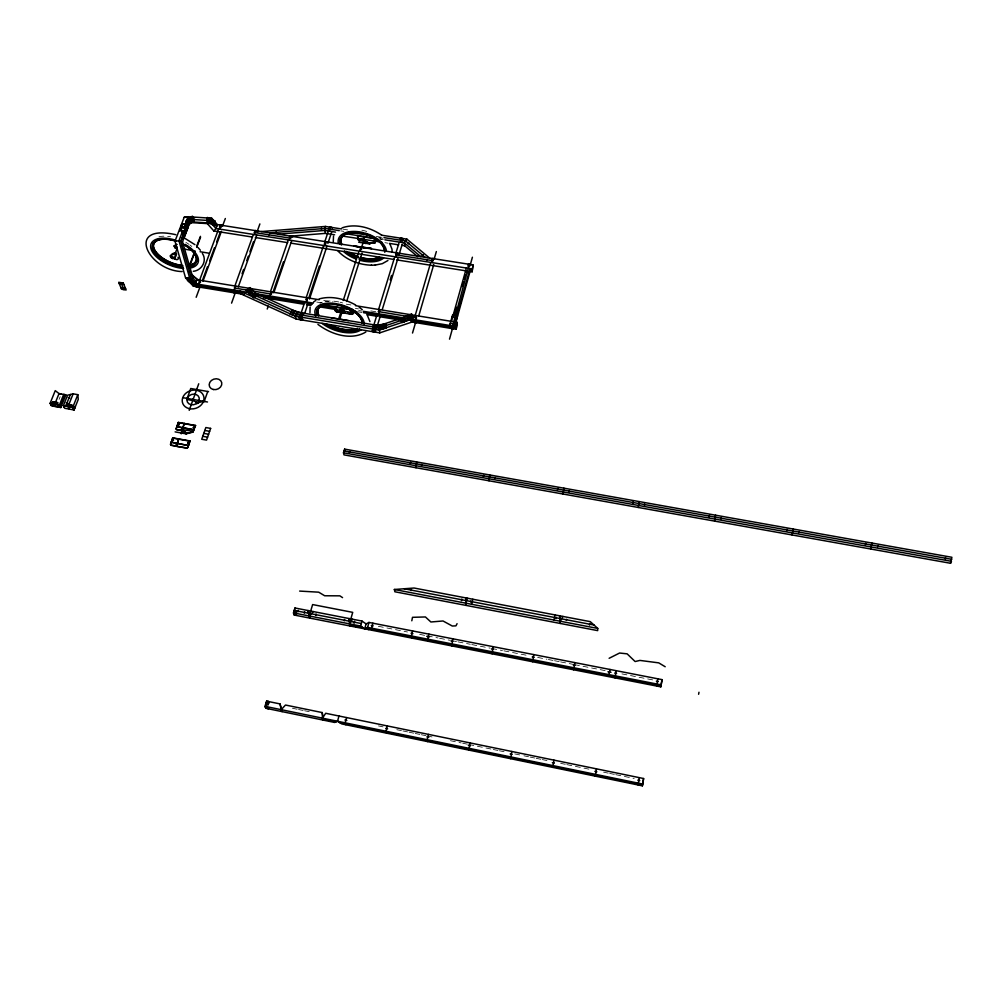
<?xml version="1.0" encoding="UTF-8"?>
<svg xmlns="http://www.w3.org/2000/svg" width="1002" height="1002" viewBox="0 0 1002 1002"><rect width="100%" height="100%" fill="white"/><g stroke="black" fill="none" stroke-linecap="round" stroke-linejoin="round"><path stroke-width="0.75" stroke-dasharray="5 3.75" d="M59.105 399.36L60.183 396.692M342.972 229.17L347.594 229.896M340.793 230.886L343.874 231.362M376.264 236.422L382.438 237.386M379.745 237.775L382.802 238.251M380.284 239.102L383.365 239.591M384.906 242.684L387.949 243.173M323.759 300.487L332.789 301.965M346.354 304.182L350.9 304.934M316.782 302.078L321.417 302.829M355.384 308.391L358.478 308.904M370.828 310.921L377.002 311.935M358.703 310.532L361.747 311.033M357.476 311.697L362.023 312.449M378.343 626.3L407.451 631.986M419.7 634.379L425.837 635.581M427.366 635.882L438.087 637.973M439.615 638.274L450.349 640.366M451.877 640.666L456.474 641.568M458.002 641.869L470.264 644.261M471.792 644.562L490.178 648.156M491.706 648.444L502.44 650.548M503.968 650.849L528.48 655.634M537.673 657.425L546.867 659.228M548.395 659.529L552.991 660.418M554.532 660.719L559.129 661.621M560.657 661.921L572.906 664.313M574.447 664.614L606.623 670.902M621.941 673.895L655.646 680.483M292.446 708.251L297.03 709.191M298.558 709.504L303.13 710.443M304.658 710.756L309.242 711.696M378.468 725.911L383.065 726.863M396.842 729.694L401.439 730.633M402.967 730.946L407.563 731.898M409.092 732.212L413.688 733.151M415.229 733.464L419.813 734.403M421.354 734.729L425.938 735.668M427.478 735.982L432.062 736.921M450.449 740.703L461.158 742.908M462.699 743.221L467.283 744.16M468.823 744.473L491.794 749.195M493.322 749.509L497.919 750.448M499.447 750.761L504.044 751.713M514.765 753.917L522.418 755.483M523.946 755.796L528.542 756.748M530.071 757.061L534.667 758M536.195 758.314L540.792 759.265M542.32 759.579L546.917 760.518M560.694 763.349L565.291 764.288M566.831 764.614L591.33 769.636M603.58 772.154L608.176 773.106M609.704 773.419L614.301 774.358M615.829 774.671L634.203 778.454M319.989 303.23A25.639 13.101 18.6 0 1 322.331 302.203M325.099 301.489A25.639 13.101 18.6 0 1 338.876 301.978M340.129 302.253A25.639 13.101 18.6 0 1 342.621 302.93M361.897 230.197A25.012 13.777 18.1 0 1 367.972 231.838M378.769 237.399A25.012 13.777 18.1 0 1 381.336 239.491M158.967 236.76A25.288 12.75 22.2 0 1 170.616 236.785M185.896 242.396A25.288 12.75 22.2 0 1 189.002 244.35M189.967 245.039A25.288 12.75 22.2 0 1 191.795 246.454"/><path stroke-width="1.5" d="M276.114 232.752L276.114 231.963M335.72 308.629L336.447 308.741M573.683 669.799L574.785 662.598M335.432 310.946L334.693 306.662L335.432 310.946A1.265 0.651 18.2 0 0 336.785 311.847L341.006 312.536L341.018 311.271L342.183 311.622L339.678 319.5M350.625 311.071L351.326 311.284M202.429 401.577C206.537 401.739 201.327 400.424 203.506 401.288L197.256 402.979L198.246 402.704M597.743 628.417L597.668 630.621L394.876 591.769L394.35 589.489L414.064 588.024L590.303 621.653L597.743 628.417L394.35 589.489M193.11 431.624C192.184 430.81 192.284 433.365 195.49 425.449L178.318 422.393L176.289 428.568A1.29 1.077 -20.5 0 0 177.091 429.871L181.287 430.622L182.752 429.232L181.224 433.828M193.135 431.536L192.422 431.549L193.01 431.248M595.263 776.137L596.44 768.847M614.99 677.891L616.142 670.676M638.261 507.463L639.201 501.589M213.013 224.987L213.401 220.277M208.479 222.87L208.879 218.148M465.855 605.371L466.03 597.943L466.343 600.211M950.572 563.287L951.9 557.287L344.6 449.109L343.486 452.791L344.012 454.87L950.572 563.287L950.848 560.581M945.387 559.216L945.562 557.6M638.074 784.954L639.301 777.652M281.462 708.74L280.009 703.905L266.645 701.162L265.067 706.347L265.968 708.301L334.643 722.455L337.511 721.265L341.782 723.92L642.37 785.844L643.61 778.529L325.7 713.286L322.469 718.171L323.208 720.1M643.61 778.529L642.37 785.844M656.623 686.044L657.851 678.817M877.689 546.929L877.852 545.664M871.94 543.046L870.713 549.008M293.486 612.886L294.287 615.065L660.806 686.858L662.034 679.632L368.974 622.43L366.081 623.908L364.69 628.855L360.595 626.025L293.486 612.886L294.976 607.989L361.998 621.065L366.081 623.908M865.452 544.95L865.653 543.36M662.034 679.632L660.806 686.858M370.189 243.736L370.377 242.96C368.786 244.901 369.713 243.098 369.6 243.035M798.782 532.851L798.97 531.611M793.183 529.018L792.056 534.955M786.72 530.91L786.971 529.332M341.432 228.932L325.437 226.439L324.811 230.435L325.45 233.378L334.593 234.806M333.503 236.247L333.253 241.983M714.589 521.103L715.616 515.203M54.171 406.361L54.121 405.271M310.106 307.088L309.956 312.637M175.137 257.376C180.56 249.248 167.91 254.02 171.016 257.714L172.607 258.541L170.403 255.735M721.064 518.986L721.277 517.758M709.166 517.07L709.454 515.504M182.276 429.645L192.685 431.186M698.607 694.273L698.983 692.244M411.809 620.789L412.498 617.32L425.424 616.956L430.885 621.991L443.009 620.977L452.315 626.037L455.96 625.849L457.075 623.67M644.499 505.334L644.737 504.106M57.715 404.683C58.166 401.526 52.668 401.238 51.403 403.555M193.161 427.34L193.887 427.466M608.953 674.634L610.005 669.474M196.304 402.103L193.323 400.625L193.298 398.934L192.133 400.424L186.785 399.472L190.743 388.5L208.541 391.619M187.65 442.859L188.363 442.984M192.522 399.36L193.712 399.573M632.776 503.442L633.101 501.902M178.356 424.773L179.12 424.735M187.963 447.218A1.29 1.09 -20.7 0 1 186.372 448.094L171.492 445.402A1.29 1.077 -21.2 0 1 170.678 444.099L172.732 437.849L189.992 440.955L187.862 446.967A1.29 1.09 -20.7 0 1 186.259 447.844L176.916 446.378L176.903 444.637L175.713 446.166L176.177 444.562L177.329 445.001M172.77 440.266L173.534 440.229M589.477 625.11L589.84 623.444M553.931 760.13L552.828 767.394M566.368 620.413L566.618 619.223M553.931 620.025L555.07 614.94M556.06 618.397L556.31 617.295M569.061 491.869L569.336 490.667M511.772 751.475L510.732 758.727M533.753 654.594L532.726 661.771M563.926 488.174L563.074 494.024M557.513 490.016L557.863 488.488M469.976 742.895L468.999 750.122M493.059 646.653L492.082 653.805M172.294 257.589C173.07 255.873 177.367 261.021 174.047 258.453M172.394 257.151L172.607 258.541M375.111 242.772C372.143 231.55 378.067 245.089 373.558 242.697L369.199 243.536L369.863 242.998M375.224 242.384C373.345 243.148 375.349 242.108 374.222 241.958M471.579 604.269L472.831 599.246M176.189 247.532L176.853 247.381M470.589 601.977L470.84 600.962M461.471 600.611L461.884 598.983M428.518 734.391L427.165 739.714L427.603 741.605M452.691 638.775L451.777 645.914M494.75 478.618L495.051 477.428M489.74 474.961L488.976 480.785M483.352 476.777L483.741 475.274M429.006 634.153L427.704 639.163L428.13 641.28M387.398 725.949L385.995 731.235L386.559 733.138M412.649 630.959L411.321 635.957L411.797 638.074M411.183 590.616L411.459 589.627M410.995 321.842L456.148 329.257L457.313 325.086L457 322.268L355.447 305.673M469.061 271.317L472.13 271.805L472.982 264.879L217.409 224.636L211.773 218.261L188.151 216.72L184.218 217.221L174.974 241.231L185.595 277.955L193.286 286.109L244.112 294.45M421.504 465.554L421.829 464.364M195.49 425.449L193.035 432.112L186.209 433.866L182.389 430.584L184.932 431.862L185.934 433.553L186.723 432.801M197.995 403.13C197.519 400.687 195.428 404.645 197.895 403.292M364.69 628.855L367.584 627.39L368.974 622.43M469.349 264.303L452.278 327.253L416.895 321.442M449.51 339.152L452.428 328.719M470.326 264.678L472.405 257.226M455.146 321.968L470.038 268.624L470.239 270.79L455.797 322.594M416.644 461.947L415.968 467.734M454.595 326.251L457.513 315.805L452.578 315.004L449.647 325.437M346.629 717.582L345.164 722.843L345.84 724.759M372.919 623.206L371.542 628.166L372.118 630.308M456.148 329.257L455.835 326.452L457 322.268M472.13 271.805L472.982 264.879M337.511 721.265L338.989 716.017M410.281 463.738L410.695 462.248M451.439 321.354L466.393 268.048M454.169 314.59L456.248 307.201M462.047 286.497L463.287 282.05M464.114 279.095L465.366 274.661M360.595 626.025L361.998 621.065M354.069 623.307L354.633 621.328M344.25 620.864L344.638 619.499M412.511 333.027L415.542 322.669M434.179 258.979L436.346 251.577M418.636 316.294L433.778 264.49M414.803 316.782L430.434 263.501M416.369 315.63L415.354 321.191L410.77 320.44M431.9 262.599L433.077 258.591M410.181 317.233L410.457 316.306M426.99 260.244L427.253 259.355M315.693 615.416L316.131 613.938M304.22 613.161L304.671 611.696M297.907 611.934L298.358 610.456M349.335 452.666L349.685 451.501M377.353 325.675L380.522 315.304M382.326 309.38L398.157 257.552M399.059 254.583L402.215 244.212M265.968 708.301L266.169 707.663M294.287 615.065L294.701 613.687M373.934 324.673L377.115 314.315M378.48 309.868L394.362 258.053M395.727 253.606L398.909 243.248M373.721 329.182L375.011 324.999M379.708 309.631L378.706 315.179M395.853 256.9L397.068 252.93M400.349 242.246L401.552 238.301M390.191 279.834L391.544 275.425M375.712 327.829L375.988 326.915M402.278 240.893L402.541 240.042M361.835 246.392C364.34 238.651 364.753 241.745 363.751 240.543M348.521 320.627L331.123 317.759M335.319 309.48L352.491 312.737L352.028 309.505L352.704 313.789A1.265 0.651 17.9 0 1 351.652 314.29L342.208 312.737L340.893 311.672M371.316 248.408L354.169 246.116L371.316 248.408L371.441 249.135M373.558 242.697L374.648 242.171M351.652 314.29L347.732 313.213M375.049 241.144L358.127 238.501M352.704 313.789L352.842 313.375A1.265 0.651 17.9 0 1 352.09 313.902M367.696 242.684L364.953 241.344L369.287 243.411M340.73 307.652L341.807 311.559M363.488 236.485L365.354 243.536M343.26 300.462L358.691 252.178M342.008 307.802L342.671 305.748M360.056 251.251L361.321 247.294M363.901 239.816L360.52 238.864M341.006 312.536L341.106 311.685L342.083 312.073M358.077 239.253L357.576 235.558L358.44 240.38L363.901 241.169M364.102 240.906C366.006 241.106 363.1 239.891 363.651 241.545M346.642 301.439L362.023 253.143M336.785 311.847L336.923 311.434A1.265 0.651 18.2 0 1 335.557 310.532M359.53 240.906L358.566 239.992M338.588 319.15L340.993 311.81M300.011 315.229L300.287 314.403M328.568 229.383L328.831 228.606M301.226 312.674L304.633 302.429M306.086 298.032L323.621 245.327M324.598 242.396L328.493 230.685M300.788 317.108L302.153 312.975M307.201 297.782L306.199 303.293M324.523 245.64L325.838 241.707M329.345 231.149L330.635 227.254M309.054 297.156L319.387 266.018M304.621 313.664L308.015 303.418M309.468 299.022L326.94 246.304M327.904 243.373L331.787 231.65M176.79 247.369L176.803 247.97M270.477 291.645L288.476 239.553M271.342 291.92L269.939 295.991L270.74 298.821M289.252 240.079L290.593 236.159A1.728 0.927 20.1 0 1 292.622 237.086M267.233 309.029L268.248 306.073M272.82 292.797L283.491 261.823M273.847 292.622L291.782 240.518M249.398 291.018L249.723 290.104M269.087 235.245L269.388 234.368M188.539 445.577L171.167 442.208L188.539 445.577L189.992 440.955M204.245 401.326L207.752 391.469M238.276 286.885L256.712 235.295M186.76 432.977L186.447 433.553M187.888 443.247L188.213 442.621M193.411 427.729L193.724 427.102M176.79 444.938L176.202 446.028M189.215 410.332L198.734 383.779M235.019 285.608L253.08 235.245M235.746 286.109L234.305 290.154L235.194 292.985M254.22 234.543L255.61 230.66M231.575 303.13L235.758 291.394M242.058 273.796L243.624 269.4M246.78 260.595L248.346 256.199M249.924 251.79L253.594 241.52M257.264 231.262L259.881 223.922M170.678 444.099L172.732 437.849M176.289 428.568L178.318 422.393M173.033 440.567L173.271 439.916M178.619 425.086L178.857 424.435M181.287 430.622L181.75 429.031L182.777 429.495M196.167 297.281L199.949 287.073M202.655 279.771L207.514 266.645M209.668 260.808L214.528 247.682M216.695 241.845L220.478 231.637M222.632 225.801L225.337 218.511M203.005 281.124L221.455 231.274M199.248 281.174L218.298 229.859M200.413 280.335L198.922 284.355L199.411 285.77L233.215 291.319M219.438 229.057L220.878 225.187L221.329 226.652M192.196 278.819L192.797 277.203M212.95 223.308L213.539 221.755M184.819 225.4L188.151 216.72L190.142 221.818L182.527 241.758L191.933 274.46L196.893 279.758L195.39 283.779L193.286 286.109M217.409 224.636L215.969 228.506L213.839 230.961L207.289 223.596L190.731 222.594M188.977 266.72L194.977 250.813M196.605 246.467L200.425 236.347M189.04 267.772L195.077 251.727M196.73 247.356L200.575 237.148M183.817 233.215L184.255 232.063M184.957 227.617L185.17 230.46L184.067 231.149L182.852 230.523L178.92 240.756L189.541 277.541L195.39 283.779L313.375 303.105M183.905 231.675L184.606 229.834L186.347 231.75M186.86 225.262L180.723 241.257L190.743 276.001L196.141 281.762M179.884 230.898L181.299 227.216M180.385 230.836L180.648 230.122M181.8 227.153L181.813 227.629M181.763 230.898L182.852 230.523M185.658 228.381L189.153 219.275L211.485 220.678L216.695 226.577M176.314 247.356C177.429 250.124 173.797 247.106 174.323 245.766L176.84 244.3M170.29 256.011L175.337 253.093L176.878 249.172M174.937 247.745L174.323 245.766M73.572 409.004L74.361 406.987M73.484 409.856L74.536 407.313M73.897 409.643L74.699 407.626M74.06 409.956L78.256 399.385L77.805 394.663L73.133 393.836L67.61 395.164L63.377 405.735L64.729 408.277L74.06 409.956L72.733 407.413L77.805 394.663M68.637 406.674L69.526 404.457M69.226 406.787L70.115 404.558M69.814 406.887L70.591 404.933M70.391 406.987L71.18 405.033M70.979 407.1L71.756 405.134M72.344 405.246L71.568 407.2C72.056 404.069 66.558 403.768 65.355 406.086M73.234 408.365L74.035 406.361M73.397 408.678L74.198 406.674M64.053 407.012L64.529 405.81M65.719 406.148L70.378 394.5M66.295 406.261L67.084 404.307M66.883 406.361L67.66 404.407M67.472 406.461L68.249 404.507M73.133 393.836L68.048 406.574L69.388 409.117M57.891 407.025L58.367 405.823M60.796 407.538L59.444 404.996L63.69 394.425L65.894 394.851L60.796 407.538L51.478 405.873L50.1 403.33L55.248 390.63L59.03 393.598L61.26 394.024M60.12 406.273L64.792 394.638M60.295 406.587L61.072 404.633M60.458 406.912L61.247 404.958M60.634 407.225L61.41 405.271M52.43 403.743L53.244 401.739M53.018 403.844L53.832 401.84M53.594 403.956L54.409 401.94M53.231 406.186L53.782 404.808M54.183 404.057L54.997 402.053M53.807 406.298L54.158 405.422M55.348 404.269L56.162 402.253M55.937 404.37L56.751 402.366M56.513 404.47L57.327 402.466M57.101 404.583L57.916 402.566M50.513 403.781L50.964 403.155M50.614 404.282L51.102 403.08M50.789 404.608L51.44 403.004M50.964 404.921L51.703 403.092M51.853 403.643L52.668 401.639M465.542 603.116L467.583 598.244M63.865 406.674L64.692 405.722M402.641 317.734L379.057 325.663L297.506 312.211L295.44 316.219L296.179 319.024L379.758 332.877L412.022 322.018L411.597 319.2L379.244 330.096L295.44 316.219L240.167 291.106L241.044 293.949L296.179 319.024M299.122 316.807L301.164 312.837M292.258 314.741L294.312 310.77M73.108 408.127L73.96 407.238L74.862 407.952M60.02 406.073L61.585 405.597L60.421 405.384M180.836 228.556L180.535 229.959L181.863 230.648M342.033 312.211L341.206 312.136L345.039 312.774M560.168 621.227L559.642 615.804L560.206 623.444L560.168 621.227L562.949 616.443M186.134 433.39L186.835 433.052L186.034 433.14M186.785 433.39L192.609 431.837M352.541 619.223L349.435 623.845L350.074 625.987M429.595 258.053L406.912 239.14L404.282 242.86L404.72 245.791L417.671 256.625M292.822 313.413L293.686 312.198M253.869 295.365L254.408 294.626M191.933 274.46L189.541 277.541L185.595 277.955M282.063 711.62L281.199 709.679L285.495 705.032L322.231 712.572L323.095 717.307M313.35 611.571L309.205 615.967L309.969 618.134M422.03 255.585L423.207 254.646M408.19 243.799L409.029 243.123M186.61 223.433L193.236 218.449M252.178 296.429L256.099 293.573M247.619 291.933L251.54 289.09M313.551 302.003L315.818 300.425M387.924 260.52L382.301 263.664L375.086 265.092M365.843 332.025C350.763 341.006 330.91 334.242 317.922 324.385M174.223 246.041L176.74 244.563M189.115 271.792L189.904 271.367M181.525 245.74L182.389 245.302M609.128 658.289L619.587 653.028L627.127 653.843L635.118 661.533L639.927 660.418L658.727 662.861L665.203 666.743M342.033 227.867C355.334 223.195 370.439 227.429 381.724 235.194M172.357 257.351C174.836 257.664 170.991 256.637 173.947 258.729M401.076 320.69L412.611 315.843M189.265 281.775L192.359 280.61M194.789 285.846L197.87 284.706L190.505 279.245L187.424 280.41L196.617 287.198L198.158 286.635L188.965 279.834M186.535 432.889L182.176 429.395M407.113 318.473L379.144 327.879L296.467 314.215L248.621 292.496M193.336 271.304C201.728 270.49 207.389 260.77 202.391 253.443M204.107 401.614L205.009 401.376M319.124 298.947C331.424 295.402 344.738 298.959 355.66 304.984M371.479 242.734L373.683 242.296M207.89 218.749L211.773 218.261L211.184 223.108L215.969 228.506L471.867 268.899M207.289 223.596L211.184 223.108L190.142 221.818M181.086 228.995L179.608 229.17L180.398 230.034M174.974 241.231L178.92 240.756L182.527 241.758M373.333 327.629L385.958 326.138M190.317 281.249L191.282 281.149M261.372 231.562L325.437 226.439M269.663 232.865L325.124 228.431L339.252 230.635M277.98 234.18L324.811 230.435L335.52 232.113M289.641 236.234L325.45 233.378M338.037 251.076C346.617 260.144 359.217 264.854 371.567 265.217M371.279 265.229L375.449 265.079M265.505 704.907C267.91 705.208 271.379 700.298 266.757 701.413M299.623 591.08L318.699 592.182L324.673 595.764L339.853 595.839L342.559 597.63M184.218 217.221L187.174 217.409M191.607 217.697L194.563 217.885M381.512 235.182L406.912 239.14M348.508 232.088L370.101 235.457M383.979 237.624L405.597 240.994L425.199 257.351M346.329 233.792L375.65 238.388M384.906 239.829L404.282 242.86L420.815 256.662M357.451 235.946L374.41 238.601M342.221 236.009L357.463 238.388M374.234 241.019L381.862 242.208M389.477 243.411L398.621 244.839M401.677 245.315L404.72 245.791M358.641 242.221L369.525 243.924M219.35 226.991L220.966 227.241M254.107 232.464L290.743 238.251M324.36 243.549L326.013 243.812M359.868 249.147L361.522 249.41M395.627 254.784L433.34 260.733M467.934 266.181L469.637 266.457M213.839 230.961L252.279 237.036M255.36 237.524L287.637 242.634M290.718 243.11L393.723 259.405M396.792 259.894L465.98 270.841M466.544 272.281L467.997 272.506M451.99 317.083L456.925 317.897M196.893 279.758L319.25 299.748M198.847 282.201L200.488 282.476M234.205 287.987L271.479 294.087M305.685 299.686L307.363 299.961M341.82 305.61L343.511 305.886M378.23 311.559L416.619 317.847M450.236 323.345L455.184 324.16M322.419 304.595L352.641 309.543M363.263 311.284L455.835 326.452M334.555 307.075L351.902 309.919M196.317 285.269L194.338 284.944L187.562 277.742M234.744 291.569L242.171 292.784M258.478 295.465L268.862 297.168M270.34 297.406L304.708 303.042M307.702 303.543L312.223 304.282M321.254 305.76L334.793 307.977M349.898 310.457L355.96 311.447M363.538 312.699L401.614 318.937M453.518 327.454L455.985 327.854M263.338 297.607L303.568 304.207M306.549 304.708L311.058 305.447M318.573 306.675L336.609 309.643M339.615 310.132L342.621 310.62M351.715 312.11L356.249 312.862M366.845 314.603L377.453 316.344M378.956 316.594L398.796 319.838M336.923 311.434L339.728 311.898M119.263 283.679L123.835 284.43M183.416 248.959L192.497 250.462M200.062 251.727L209.142 253.23M121.017 287.862L125.576 288.614M182.151 271.567C147.795 270.703 124.824 223.158 175.813 234.693M175.337 253.093L175.024 257.639A1.716 1.453 13.4 0 0 177.066 259.593A1.716 1.453 13.4 0 0 178.005 257.301M183.216 397.719L207.489 401.99M65.894 394.851L59.03 393.598L54.772 404.157L56.137 406.712M68.324 397.731L69.727 397.982M344.049 450.95L951.687 559.316M66.282 402.854L67.685 403.105M178.431 422.644L195.59 425.712M343.486 452.791L951.487 561.333M204.809 430.459L209.631 431.311M50.1 403.33L59.444 404.996M63.377 405.735L72.733 407.413M203.782 433.378L208.604 434.242M176.177 428.317A1.29 1.077 -20.5 0 0 176.991 429.62L181.187 430.372M202.755 436.308L207.577 437.173M175.1 431.875L186.209 433.866M172.845 438.099L190.092 441.206M170.578 443.848A1.29 1.077 -21.2 0 0 171.38 445.151L175.6 445.915M404.207 588.763L465.78 600.524M466.569 600.674L559.905 618.51M561.558 618.823L594.023 625.035M294.237 610.443L308.603 613.249M311.284 613.775L349.297 621.202M350.988 621.528L361.296 623.545M371.304 625.498L373.157 625.862M411.058 633.264L412.912 633.64M426.752 636.333L429.557 636.896M451.125 641.105L453.004 641.468M491.506 648.995L493.397 649.359M532.225 656.949L534.141 657.325M573.282 664.977L575.198 665.353M607.963 671.753L611.007 672.342M614.664 673.068L616.606 673.444M656.385 681.222L658.339 681.598M294.049 611.045L296.454 611.521M293.862 611.658L296.266 612.134M293.674 612.272L296.078 612.748M367.584 627.39L661.069 684.829M293.586 613.161L296.316 613.7M293.686 613.437L296.417 613.963M293.786 613.7L296.191 614.176M293.887 613.976L296.291 614.451M349.748 624.91L362.649 627.44M366.131 628.129L660.944 685.844M293.987 614.251L296.392 614.714M296.492 614.99L294.087 614.514L296.053 613.65M266.444 701.813L268.974 702.327M266.244 702.465L268.774 702.978M266.044 703.103L268.574 703.629M265.856 703.755L268.386 704.281M344.938 720.012L346.842 720.4M385.745 728.391L387.649 728.792M426.877 736.846L428.806 737.247M468.36 745.375L470.301 745.776M510.181 753.967L512.147 754.368M552.365 762.635L554.331 763.048M594.887 771.377L596.879 771.791M637.786 780.195L639.79 780.608M265.655 704.406L268.185 704.92M265.067 706.347L642.583 784.052M267.759 707.349L265.292 706.848L268.436 708.815L268.624 708.163M265.405 707.086L267.872 707.6M265.517 707.337L267.985 707.838M322.844 719.135L336.071 721.853M339.653 722.592L642.47 784.942M265.63 707.575L268.098 708.088M265.743 707.825L268.536 708.389M265.856 708.063L268.649 708.639M176.891 247.093L176.515 248.571M291.006 312.06L302.429 315.505M294.35 610.055L295.778 611.445L296.053 613.65M257.088 293.887L297.506 312.211M207.163 219.801L214.704 223.333M364.866 240.818L368.185 242.421M184.143 237.875L194.927 244.663M175.037 247.481L176.302 248.258M191.958 275.212L199.411 280.635M359.179 307.251L362.273 309.681M248.058 289.027L255.66 296.504M181.537 237.599L182.377 238.514M183.391 232.752L184.23 233.666M185.207 234.731L182.414 231.675L181.638 233.666L184.443 236.735L188.251 226.79L185.47 223.722L184.706 225.7L187.487 228.769M187.524 221.968L188.363 222.895M198.045 247.544L200.387 250.25M409.279 314.929L411.346 318.699M367.296 315.204L369.938 321.604M195.853 401.877L196.705 403.43M402.353 317.847L404.42 321.604M61.185 402.716L61.598 403.48M63.239 397.606L63.652 398.383M389.828 243.661L391.982 249.135L392.195 252.341M266.645 701.162L266.983 701.901M403.142 319.15L403.681 320.415M120.966 282.652L123.872 289.616M383.252 326.013L383.628 326.928M191.069 217.146L192.772 221.743M187.086 220.139L188.802 224.736M294.976 607.989L295.264 608.79M196.204 284.919L196.48 285.708M355.835 625.862L356.224 627.189M368.285 628.304L368.661 629.632M290.968 237.624L290.593 236.159A1.728 0.927 20.1 0 0 289.503 236.923M344.6 449.109L345.126 451.201M309.368 615.416L308.015 610.531L309.205 615.967L312.624 604.569L352.717 612.36L349.435 623.845L349.159 618.56L349.936 623.357M280.009 703.905L281.199 709.679M379.758 332.877L379.057 325.663M383.227 324.335L383.628 328.556M375.662 325.224L376.051 329.445M208.629 219.889L208.729 221.242M191.858 218.699L191.983 220.19M322.231 712.572L322.469 718.171M321.442 228.055L321.467 229.333M254.621 230.923A1.728 0.927 20.8 0 1 256.287 230.698A1.728 0.927 20.8 0 1 257.815 231.863M219.901 225.951A1.728 0.914 21.5 0 1 220.728 225.112A1.728 0.914 21.5 0 1 222.707 225.851M467.934 265.029A1.741 0.977 15.9 0 1 469.036 264.215A1.741 0.977 15.9 0 1 471.015 264.954M362.373 247.494A1.728 0.952 18.5 0 1 363.062 247.945M400.261 239.065A1.728 0.964 17.7 0 1 401.288 238.225A1.728 0.964 17.7 0 1 403.255 238.964M431.737 259.067A1.741 0.964 16.8 0 1 432.789 258.503A1.741 0.964 16.8 0 1 434.467 258.992M329.483 228.018A1.728 0.952 19.4 0 1 330.422 227.178A1.728 0.952 19.4 0 1 332.388 227.917M361.384 329.545A25.651 13.076 18.6 0 1 322.08 323.358M315.893 316.144A25.651 13.076 18.6 0 1 336.948 303.806M338.2 304.057A25.651 13.076 18.6 0 1 364.202 324.397M357.463 328.368A23.121 11.799 18.6 0 1 329.433 324.798M318.736 315.004A23.121 11.799 18.6 0 1 320.389 306.048M362.098 320.465A23.121 11.799 18.6 0 1 362.223 322.431M356.173 328.881A23.873 12.199 18.6 0 1 330.372 325.011M318.799 315.329A23.873 12.199 18.6 0 1 317.346 309.28M357.2 329.182A23.121 11.799 18.6 0 1 326.264 323.884M318.461 315.818A23.121 11.799 18.6 0 1 327.065 304.232M333.403 304.082A23.121 11.799 18.6 0 1 361.96 323.245M359.731 328.894A23.885 12.174 18.6 0 1 323.947 323.521M317.095 315.292A23.885 12.174 18.6 0 1 335.745 304.583A23.885 12.174 18.6 0 1 362.361 322.043M383.578 258.09A25.037 13.752 18 0 1 359.693 260.219M356.186 259.067A25.037 13.752 18 0 1 344.174 252.078M338.325 243.185A25.037 13.752 18 0 1 363.726 232.727M364.941 233.065A25.037 13.752 18 0 1 386.359 250.475M379.432 257.89A22.558 12.412 18 0 1 359.33 258.09M357.113 257.351A22.558 12.412 18 0 1 346.567 251.352M341.557 245.077A22.558 12.412 18 0 1 359.918 232.765M361.071 232.952A22.558 12.412 18 0 1 384.154 249.523M381.962 257.451A23.309 12.813 18 0 1 358.904 259.017M355.585 257.84A23.309 12.813 18 0 1 344.538 250.888M340.254 244.501A23.309 12.813 18 0 1 360.57 233.053A23.309 12.813 18 0 1 384.781 252.279M379.67 257.101A22.558 12.412 18 0 1 361.81 257.927M358.453 256.95A22.558 12.412 18 0 1 349.31 252.466M341.807 244.288A22.558 12.412 18 0 1 341.319 238.2M342.221 236.447A22.558 12.412 18 0 1 343.623 234.906M383.779 246.605A22.558 12.412 18 0 1 384.392 248.734M378.368 257.739A23.297 12.826 18.1 0 1 360.632 257.401M358.39 256.7A23.297 12.826 18.1 0 1 350.099 252.78M340.88 242.534A23.297 12.826 18.1 0 1 340.53 238.413M184.481 235.057A2.568 2.142 13.9 0 1 183.767 235.946M183.228 237.875A1.979 1.653 13.8 0 1 182.903 238.188M183.717 238.175A2.555 2.142 13.8 0 1 182.74 238.852M183.842 236.034A2.555 2.142 13.8 0 1 184.005 237.687M185.132 244.363A25.3 12.725 22.2 0 1 190.555 268.022M183.604 268.448A25.3 12.725 22.2 0 1 151.628 250.525A25.3 12.725 22.2 0 1 169.839 238.752M171.029 238.99A25.3 12.725 22.2 0 1 174.636 239.904M196.141 255.66A22.795 11.485 22.2 0 1 188.664 265.405M182.903 265.618A22.795 11.485 22.2 0 1 157.452 253.857A22.795 11.485 22.2 0 1 158.779 239.278M196.83 260.846A23.547 11.874 22.2 0 1 189.779 265.167M180.899 265.204A23.547 11.874 22.2 0 1 153.293 243.073M183.416 244.2A22.808 11.473 22.2 0 1 188.363 266.181M182.602 266.394A22.808 11.473 22.2 0 1 153.494 248.559A22.808 11.473 22.2 0 1 175.676 240.918M183.942 244.751A23.56 11.849 22.2 0 1 189.04 267.108M183.328 267.446A23.56 11.849 22.2 0 1 152.554 248.997A23.56 11.849 22.2 0 1 176.202 241.344M203.882 401.226L203.13 401.364L203.882 401.226M214.904 220.991L214.516 225.688L206.963 222.156L207.364 217.434L214.904 220.991M196.943 402.879L197.644 403.042L196.981 402.804M210.645 428.393L206.55 440.116L201.715 439.252L205.836 427.541L210.645 428.393M178.757 438.939L176.903 444.637L178.757 438.939M184.305 423.458L182.477 429.106L184.305 423.458M303.456 313.526L301.414 317.496L289.979 314.052L292.033 310.081L303.456 313.526M194.087 220.741L187.462 225.738L185.746 221.129L192.397 216.156L194.087 220.741M257.614 295.064L253.694 297.932L246.104 290.442L250.024 287.599L257.614 295.064M411.572 313.964L400.048 318.811L402.103 322.581L413.651 317.722L411.572 313.964M385.757 324.034L373.145 325.525L373.533 329.746L386.158 328.255L385.757 324.034M123.259 283.027L118.687 282.276L121.593 289.24L126.152 290.004L123.259 283.027M193.962 429.77L176.765 426.702L193.962 429.77M213.376 389.527A6.438 5.348 -17.9 0 0 221.73 382.651A6.438 5.348 -17.9 0 0 211.384 380.472A6.438 5.348 -17.9 0 0 213.376 389.527M190.956 404.683A6.313 5.248 -19.1 0 0 199.223 397.969A6.313 5.248 -19.1 0 0 189.153 395.765A6.313 5.248 -19.1 0 0 190.956 404.683M189.09 408.603A11.085 9.206 -19.1 0 0 203.894 397.068A11.085 9.206 -19.1 0 0 186.347 392.822A11.085 9.206 -19.1 0 0 189.09 408.603M268.899 298.208A1.766 0.889 19.6 0 0 271.767 298.621A1.766 0.889 19.6 0 0 269.839 296.918A1.766 0.889 19.6 0 0 268.899 298.208M233.328 292.371A1.766 0.889 20.3 0 0 236.171 292.784A1.766 0.889 20.3 0 0 234.205 291.081A1.766 0.889 20.3 0 0 233.328 292.371M198.008 286.572A1.766 0.877 20.9 0 0 200.838 286.985A1.766 0.877 20.9 0 0 198.822 285.269A1.766 0.877 20.9 0 0 198.008 286.572M451.038 328.293A1.779 0.939 15.8 0 0 453.843 328.268A1.779 0.939 15.8 0 0 451.526 326.752A1.779 0.939 15.8 0 0 451.038 328.293M340.83 310.019A1.766 0.914 18.2 0 0 343.749 310.445A1.766 0.914 18.2 0 0 341.882 308.729A1.766 0.914 18.2 0 0 340.83 310.019M372.481 331.374A1.779 0.914 17.3 0 0 375.437 331.812A1.779 0.914 17.3 0 0 373.596 330.109A1.779 0.914 17.3 0 0 372.481 331.374M413.826 321.993A1.779 0.927 16.6 0 0 416.782 322.431A1.779 0.927 16.6 0 0 415.003 320.728A1.779 0.927 16.6 0 0 413.826 321.993M299.673 319.3A1.779 0.889 18.8 0 0 302.579 319.738A1.779 0.889 18.8 0 0 300.663 318.035A1.779 0.889 18.8 0 0 299.673 319.3M181.738 227.441A2.43 2.029 14 0 0 185.808 226.966A2.43 2.029 14 0 0 182.99 224.16A2.43 2.029 14 0 0 181.738 227.441M182.464 226.452A1.566 1.315 14 0 0 185.094 226.164A1.566 1.315 14 0 0 183.291 224.335A1.566 1.315 14 0 0 182.464 226.452M182.264 226.59A1.829 1.528 14 0 0 185.332 226.252A1.829 1.528 14 0 0 183.241 224.122A1.829 1.528 14 0 0 182.264 226.59"/></g></svg>
